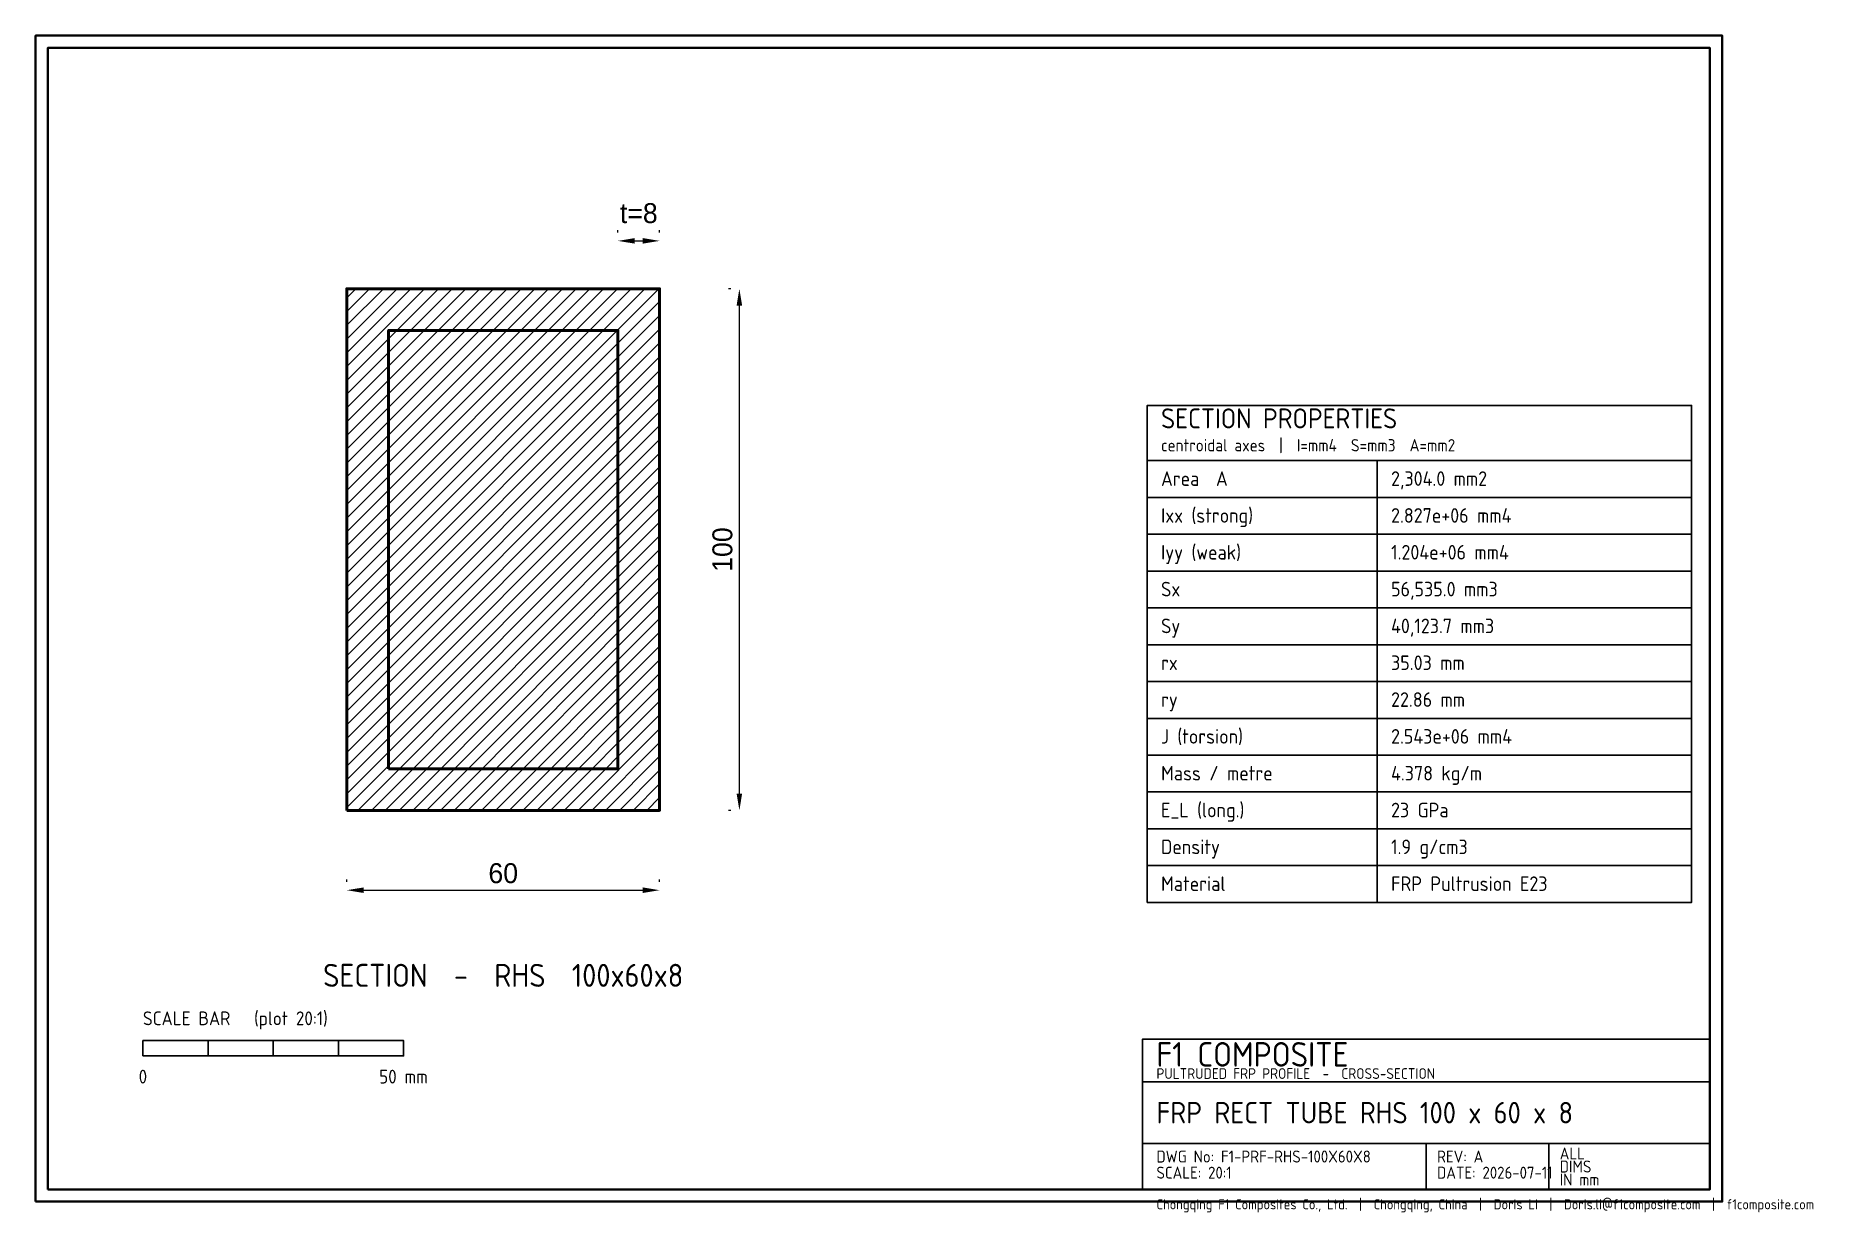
# Model space of a CAD drawing. Header units: millimetres. Extents: x 0 to 11595, y -70 to 7600.
import ezdxf
from ezdxf.enums import TextEntityAlignment as Align

# ---------------------------------------------------------------- set-up
doc = ezdxf.new("R2010")
doc.units = ezdxf.units.MM
for name, color, linetype, lineweight in [('BEAM', 4, 'CONTINUOUS', 50), ('BORDER', 250, 'CONTINUOUS', 40), ('DIM', 1, 'CONTINUOUS', 18), ('HATCH', 9, 'CONTINUOUS', 9), ('TEXT', 250, 'CONTINUOUS', 25), ('TITLE', 250, 'CONTINUOUS', 30)]:
    doc.layers.add(name, color=color, linetype=linetype, lineweight=lineweight)
doc.styles.add('F1', font='isocp.shx')
doc.dimstyles.new('F1DIM', dxfattribs={"dimtxt": 130, "dimasz": 110, "dimexe": 70, "dimexo": 55, "dimgap": 45, "dimtad": 1, "dimdec": 0, "dimcen": 2.5, "dimclrd": 1, "dimclre": 1, "dimclrt": 1, "dimazin": 3, "dimtfac": 1, "dimtmove": 0, "dimatfit": 3})

msp = doc.modelspace()

# ---------------------------------------------------------------- hatches: boundary and pattern name
at = {"layer": 'HATCH'}
h = msp.add_hatch(dxfattribs=at)
h.set_pattern_fill('ANSI31', scale=20)
h.paths.add_polyline_path([(2030, 2550), (4070, 2550), (4070, 5950), (2030, 5950)])
h.paths.add_polyline_path([(2302, 2822), (3798, 2822), (3798, 5678), (2302, 5678)], flags=0)

# ---------------------------------------------------------------- linework, layer by layer
at = {"layer": 'BEAM'}
for points in [[(2030, 2550), (4070, 2550), (4070, 5950), (2030, 5950)], [(2302, 2822), (3798, 2822), (3798, 5678), (2302, 5678)]]:
    msp.add_lwpolyline(points, close=True, dxfattribs=at)
at = {"layer": 'BORDER'}
for points in [[(0, 0), (11000, 0), (11000, 7600), (0, 7600)], [(80, 80), (10920, 80), (10920, 7520), (80, 7520)]]:
    msp.add_lwpolyline(points, close=True, dxfattribs=at)
at = {"layer": 'TITLE'}
for p, q in [((7250, 4830), (10800, 4830)), ((8750, 1950), (8750, 4830)), ((7250, 4590), (10800, 4590)), ((7250, 4350), (10800, 4350)), ((7250, 4110), (10800, 4110)), ((7250, 3870), (10800, 3870)), ((7250, 3630), (10800, 3630)), ((7250, 3390), (10800, 3390)), ((7250, 3150), (10800, 3150)), ((7250, 2910), (10800, 2910)), ((7250, 2670), (10800, 2670)), ((7250, 2430), (10800, 2430)), ((7250, 2190), (10800, 2190)), ((7250, 1950), (10800, 1950)), ((7220, 780), (10920, 780)), ((7220, 380), (10920, 380)), ((9070, 80), (9070, 380)), ((9870, 80), (9870, 380))]:
    msp.add_line(p, q, dxfattribs=at)
for points in [[(7250, 1950), (10800, 1950), (10800, 5190), (7250, 5190)], [(700, 950), (1125, 950), (1125, 1050), (700, 1050)], [(1125, 950), (1550, 950), (1550, 1050), (1125, 1050)], [(1550, 950), (1975, 950), (1975, 1050), (1550, 1050)], [(1975, 950), (2400, 950), (2400, 1050), (1975, 1050)], [(7220, 80), (10920, 80), (10920, 1060), (7220, 1060)]]:
    msp.add_lwpolyline(points, close=True, dxfattribs=at)

# ---------------------------------------------------------------- texts
at = {"layer": 'TEXT', "style": 'F1'}
for s, height, p in [('centroidal axes  |  I=mm4  S=mm3  A=mm2', 80, (7340, 4890)), ('Area  A', 95, (7340, 4665)), ('2,304.0 mm2', 95, (8840, 4665)), ('Ixx (strong)', 95, (7340, 4425)), ('2.827e+06 mm4', 95, (8840, 4425)), ('Iyy (weak)', 95, (7340, 4185)), ('1.204e+06 mm4', 95, (8840, 4185)), ('Sx', 95, (7340, 3945)), ('56,535.0 mm3', 95, (8840, 3945)), ('Sy', 95, (7340, 3705)), ('40,123.7 mm3', 95, (8840, 3705)), ('rx', 95, (7340, 3465)), ('35.03 mm', 95, (8840, 3465)), ('ry', 95, (7340, 3225)), ('22.86 mm', 95, (8840, 3225)), ('J (torsion)', 95, (7340, 2985)), ('2.543e+06 mm4', 95, (8840, 2985)), ('Mass / metre', 95, (7340, 2745)), ('4.378 kg/m', 95, (8840, 2745)), ('E_L (long.)', 95, (7340, 2505)), ('23 GPa', 95, (8840, 2505)), ('Density', 95, (7340, 2265)), ('1.9 g/cm3', 95, (8840, 2265)), ('Material', 95, (7340, 2025)), ('FRP Pultrusion E23', 95, (8840, 2025)), ('SCALE BAR   (plot 20:1)', 90, (700, 1150)), ('Chongqing F1 Composites Co., Ltd.  |  Chongqing, China  |  Doris Li  |  Doris.li@f1composite.com  |  f1composite.com', 66, (7310, -50))]:
    msp.add_text(s, height=height, dxfattribs=at).set_placement(p)
for s, p in [('0', (700, 770)), ('50 mm', (2400, 770))]:
    msp.add_text(s, height=90, dxfattribs=at).set_placement(p, align=Align.CENTER)
at = {"layer": 'TITLE', "style": 'F1'}
for s, height, p in [('SECTION PROPERTIES', 130, (7340, 5040)), ('F1 COMPOSITE', 160, (7310, 880)), ('PULTRUDED FRP PROFILE  -  CROSS-SECTION', 70, (7310, 800)), ('FRP RECT TUBE RHS 100 x 60 x 8', 140, (7310, 510)), ('ALL', 78, (9940, 275)), ('DWG No: F1-PRF-RHS-100X60X8', 78, (7310, 255)), ('REV: A', 78, (9140, 255)), ('DIMS', 78, (9940, 190)), ('SCALE: 20:1', 78, (7310, 150)), ('DATE: 2026-07-11', 78, (9140, 150)), ('IN mm', 78, (9940, 105))]:
    msp.add_text(s, height=height, dxfattribs=at).set_placement(p)
msp.add_text('SECTION  -  RHS  100x60x8', height=150, dxfattribs=at).set_placement((3050, 1400), align=Align.CENTER)

# ---------------------------------------------------------------- dimensions: what is measured, and where the dimension line sits
at = {"layer": 'DIM'}
for base, p1, p2, text in [((3798, 6262), (3798, 6262), (4070, 6262), 't=8'), ((2030, 2030), (2030, 2030), (4070, 2030), '60')]:
    msp.add_linear_dim(base=base, p1=p1, p2=p2, text=text, dimstyle='F1DIM', dxfattribs=at).render()
msp.add_linear_dim(base=(4590, 2550), p1=(4590, 2550), p2=(4590, 5950), angle=90, text='100', dimstyle='F1DIM', dxfattribs=at).render()

doc.saveas('drawing.dxf')
